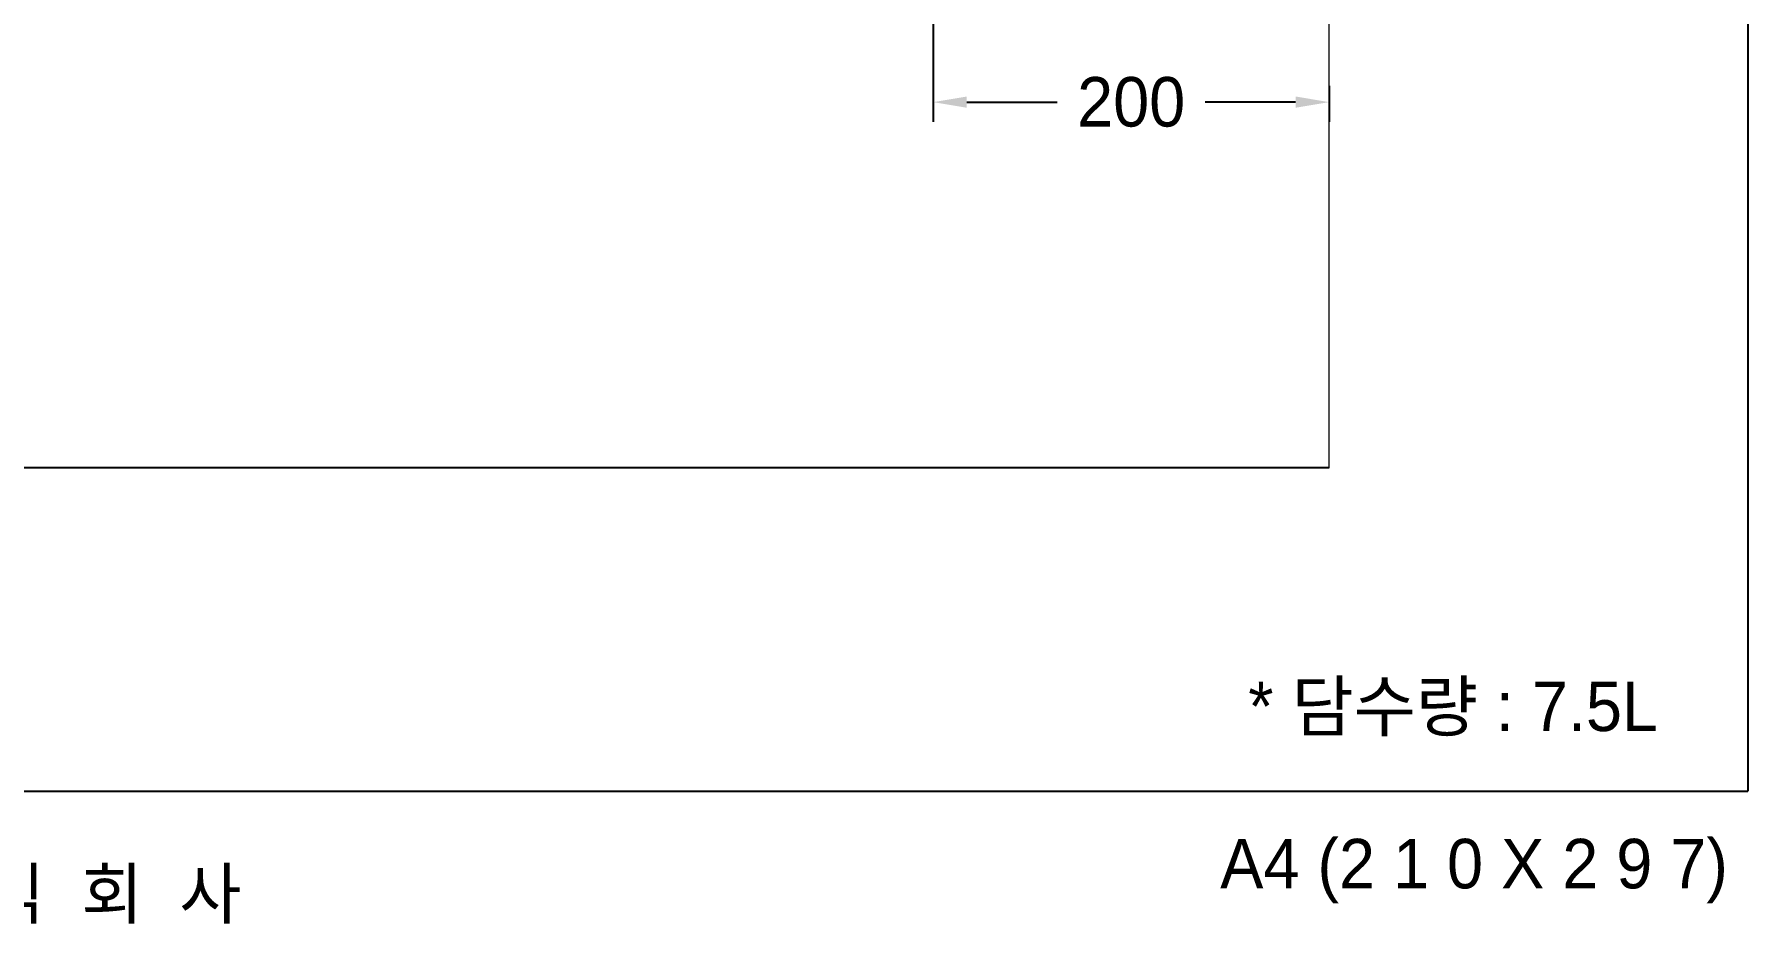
# Model space of a CAD drawing. Header units: millimetres. Extents: x 0 to 3746, y -67 to 2530.
# Drawn here: x 935 to 1800, y -67 to 382 of the extents above; entities that cross this region are included whole.
import ezdxf
from ezdxf.enums import TextEntityAlignment as Align

# ---------------------------------------------------------------- set-up
doc = ezdxf.new("R2010")
doc.units = ezdxf.units.MM
for name, color, linetype in [('TEXT', 7, 'Continuous'), ('도각라인', 7, 'Continuous'), ('외형선', 3, 'Continuous'), ('치수선', 7, 'Continuous')]:
    doc.layers.add(name, color=color, linetype=linetype)
doc.styles.add('____', font='')
doc.styles.add('타이틀', font='H2GTRM.TTF', dxfattribs={"height": 25})
doc.styles.get('____').set_extended_font_data('굴림')
doc.dimstyles.new('MSADIM', dxfattribs={"dimtxt": 33, "dimasz": 17, "dimexe": 10, "dimexo": 7.5, "dimgap": 10, "dimtad": 0, "dimtih": 1, "dimtoh": 1, "dimdec": 0, "dimzin": 1, "dimdsep": 46, "dimtxsty": '____', "dimcen": 11.25, "dimadec": 0, "dimazin": 0, "dimtfac": 1, "dimtdec": 0, "dimtix": 1, "dimtmove": 0, "dimatfit": 3, "dimfxl": 0, "dimtolj": 1, "dimtzin": 1, "dimarcsym": 0})

# ---------------------------------------------------------------- blocks, each defined once
blk = doc.blocks.new('*D25')
at = {"layer": '치수선', "color": 0, "linetype": 'Continuous', "lineweight": -2}
for p, q in [((1388.73, 561.84), (1388.73, 338.09)), ((1588.74, 356.29), (1588.74, 338.09)), ((1405.73, 348.09), (1451.44, 348.09)), ((1571.74, 348.09), (1526.03, 348.09))]:
    blk.add_line(p, q, dxfattribs=at)
at = {"layer": '치수선', "color": 0, "linetype": 'Continuous'}
for points in [[(1405.73, 350.93), (1405.73, 345.26), (1388.73, 348.09)], [(1571.74, 350.93), (1571.74, 345.26), (1588.74, 348.09)]]:
    blk.add_solid(points, dxfattribs=at)
at = {"layer": '치수선', "color": 0, "linetype": 'Continuous', "insert": (1488.73, 348.09), "char_height": 25, "attachment_point": 5, "style": '____'}
blk.add_mtext('\\A1;200', dxfattribs=at)

msp = doc.modelspace()

# ---------------------------------------------------------------- linework, layer by layer
at = {"layer": '도각라인', "color": 7}
for p in [(1800, 2530), (0, 0)]:
    msp.add_line(p, (1800, 0), dxfattribs=at)
at = {"layer": '외형선', "linetype": 'Continuous', "lineweight": 18}
msp.add_line((1588.74, 163.34), (1588.74, 1166.13), dxfattribs=at)
at = {"layer": '외형선'}
msp.add_line((1588.74, 163.34), (55.4, 163.34), dxfattribs=at)

# ---------------------------------------------------------------- texts
at = {"layer": 'TEXT', "style": '타이틀'}
for s, p in [('* 담수량 : 7.5L', (1651.27, 42.93)), ('계  림  주  식  회  사', (900, -51.73))]:
    msp.add_text(s, height=25, dxfattribs=at).set_placement(p, align=Align.MIDDLE_CENTER)
msp.add_text('A4 (2 1 0 X 2 9 7)', height=25, dxfattribs=at).set_placement((1790, -36.52), align=Align.MIDDLE_RIGHT)

# ---------------------------------------------------------------- dimensions: what is measured, and where the dimension line sits
at = {"layer": '치수선', "linetype": 'Continuous'}
dim = msp.add_linear_dim(base=(1588.74, 348.09), p1=(1388.73, 569.34), p2=(1588.74, 363.79), dimstyle='MSADIM', override={"dimtxt": 25}, dxfattribs=at)
dim.commit()
dim.dimension.update_dxf_attribs({"geometry": '*D25', "text_midpoint": (1488.73, 348.09)})

doc.saveas('drawing.dxf')
